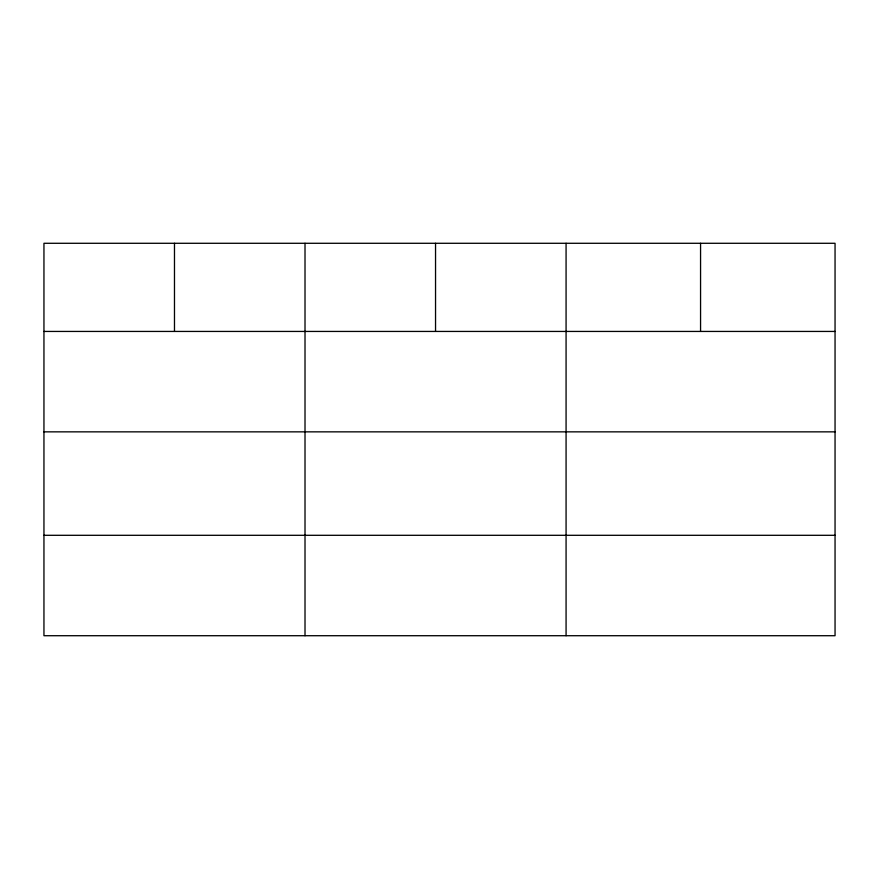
<?xml version="1.0" encoding="UTF-8"?>
<svg xmlns="http://www.w3.org/2000/svg" width="879" height="879" viewBox="0 0 879 879"><rect width="100%" height="100%" fill="white"/><g stroke="black" fill="none" stroke-linecap="round" stroke-linejoin="round"><path stroke-width="1.32" d="M835.05 431.853L835.05 243.285L43.95 243.285L43.95 635.715L835.05 635.715L835.05 431.853L43.95 431.853M43.95 331.438L835.05 331.438M43.95 535.3L835.05 535.3M700.563 243.285L700.563 331.438M566.076 243.285L566.076 635.715M435.544 243.285L435.544 331.438M305.013 243.285L305.013 635.715M174.481 243.285L174.481 331.438"/></g></svg>
